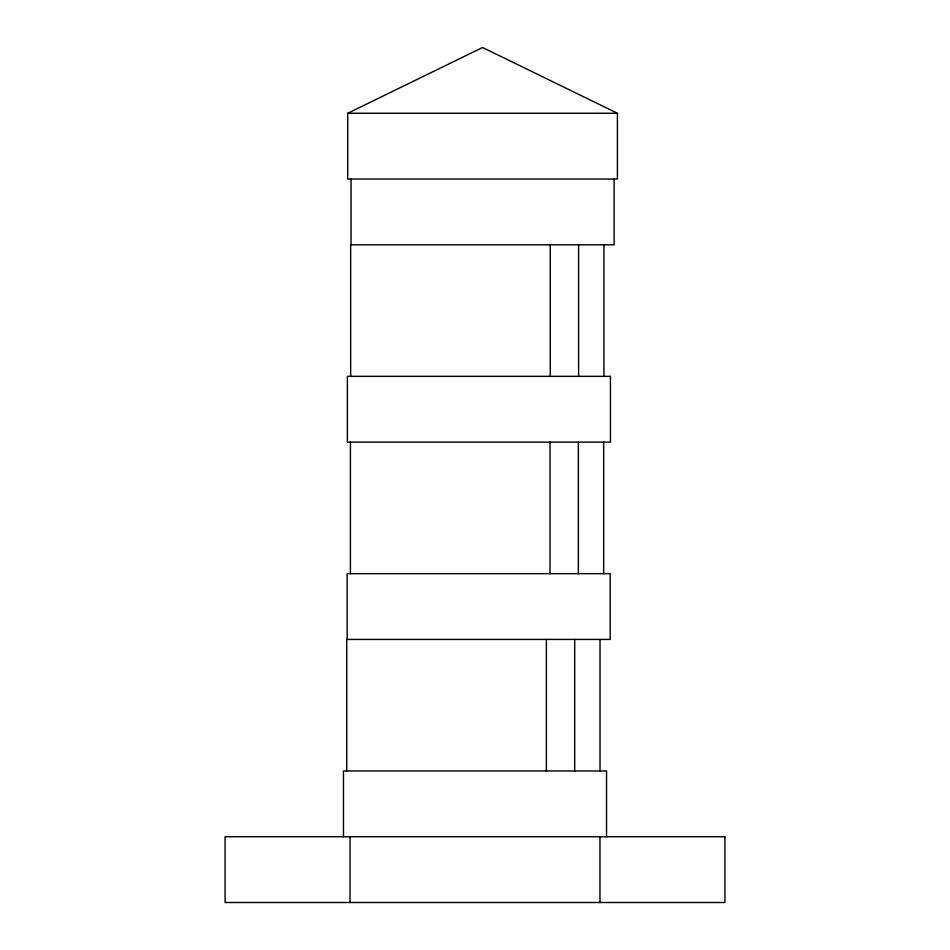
<?xml version="1.0" encoding="UTF-8"?>
<svg xmlns="http://www.w3.org/2000/svg" width="950" height="950" viewBox="0 0 950 950"><rect width="100%" height="100%" fill="white"/><g stroke="black" fill="none" stroke-linecap="round" stroke-linejoin="round"><path stroke-width="1.43" d="M347.747 113.264L482.576 47.5L617.405 113.264L617.405 179.039L347.747 179.039L347.747 113.264L617.405 113.264M614.116 179.039L614.116 244.803L350.669 244.803L350.669 376.343M606.539 836.736L606.539 770.961L343.461 770.961L343.461 836.736M603.927 244.803L603.927 376.343M603.678 442.118L603.678 573.658M600.02 639.421L600.02 770.961M599.961 836.736L599.961 902.5M578.597 244.803L578.597 376.343M578.348 442.118L578.348 573.658M574.691 639.421L574.691 770.961M550.276 244.803L550.276 376.343M550.026 442.118L550.026 573.658M546.369 639.421L546.369 770.961M351.037 179.039L351.037 244.803M350.419 442.118L350.419 573.658M350.039 836.736L350.039 902.5M347.13 639.421L347.13 573.658L610.197 573.658L610.197 639.421L346.75 639.421L346.75 770.961M610.446 376.343L347.379 376.343L347.379 442.118L610.446 442.118L610.446 376.343M724.921 836.736L225.079 836.736L225.079 902.5L724.921 902.5L724.921 836.736"/></g></svg>
